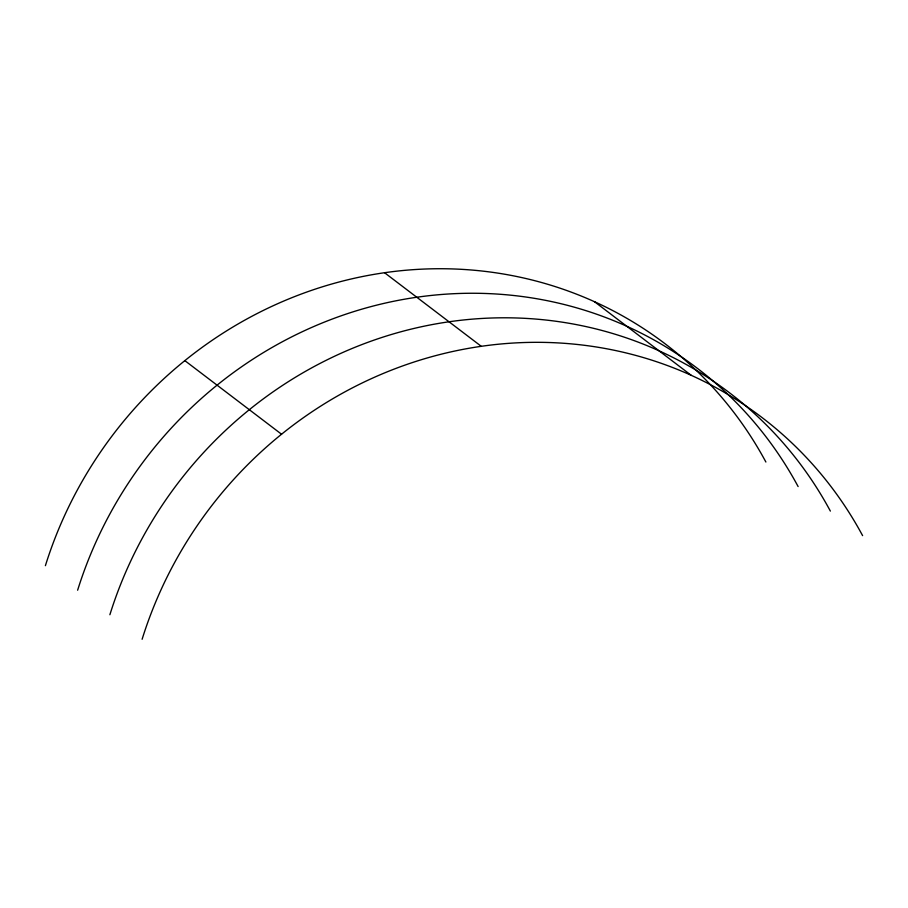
<?xml version="1.0" encoding="UTF-8"?>
<svg xmlns="http://www.w3.org/2000/svg" width="908" height="908" viewBox="0 0 908 908"><rect width="100%" height="100%" fill="white"/><g stroke="black" fill="none" stroke-linecap="round" stroke-linejoin="round"><path stroke-width="1.36" d="M594.479 301.694L691.192 375.299M45.4 565.673A406.262 384.266 -52.7 0 1 384.549 272.718L481.263 346.311A406.262 384.266 -52.7 0 1 862.6 535.629M184.835 360.635L281.548 434.228M142.113 639.277A406.262 384.266 -52.7 0 1 481.263 346.311M109.879 614.739A406.262 384.266 -52.7 0 1 449.017 321.784A406.262 384.266 -52.7 0 1 830.366 511.091M77.634 590.211A406.262 384.266 -52.7 0 1 416.783 297.245A406.262 384.266 -52.7 0 1 798.121 486.563M384.549 272.718A406.262 384.266 -52.7 0 1 765.887 462.024"/></g></svg>
